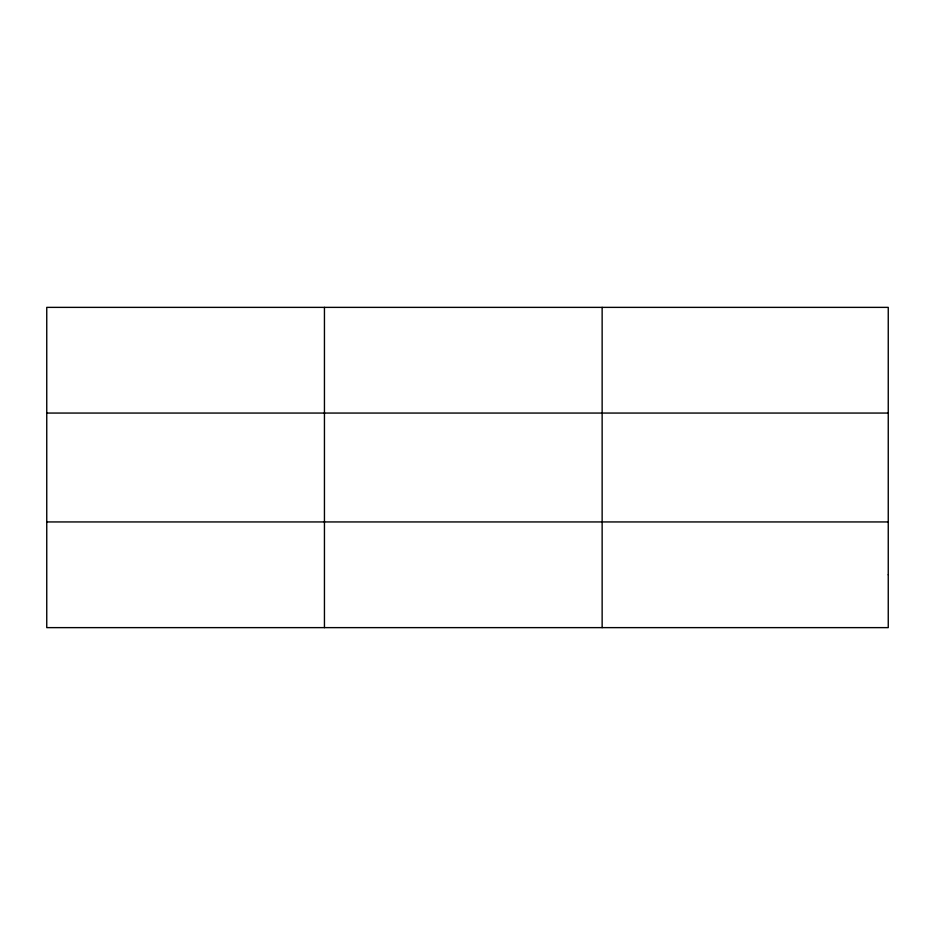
<?xml version="1.0" encoding="UTF-8"?>
<svg xmlns="http://www.w3.org/2000/svg" width="935" height="935" viewBox="0 0 935 935"><rect width="100%" height="100%" fill="white"/><g stroke="black" fill="none" stroke-linecap="round" stroke-linejoin="round"><path stroke-width="1.4" d="M324.445 307.37L324.445 627.63M602.14 307.37L602.14 627.63M46.75 413.06L888.25 413.06M46.75 521.94L888.25 521.94M888.25 574.791L888.25 627.63L46.75 627.63L46.75 307.37L888.25 307.37L888.25 574.791"/></g></svg>
